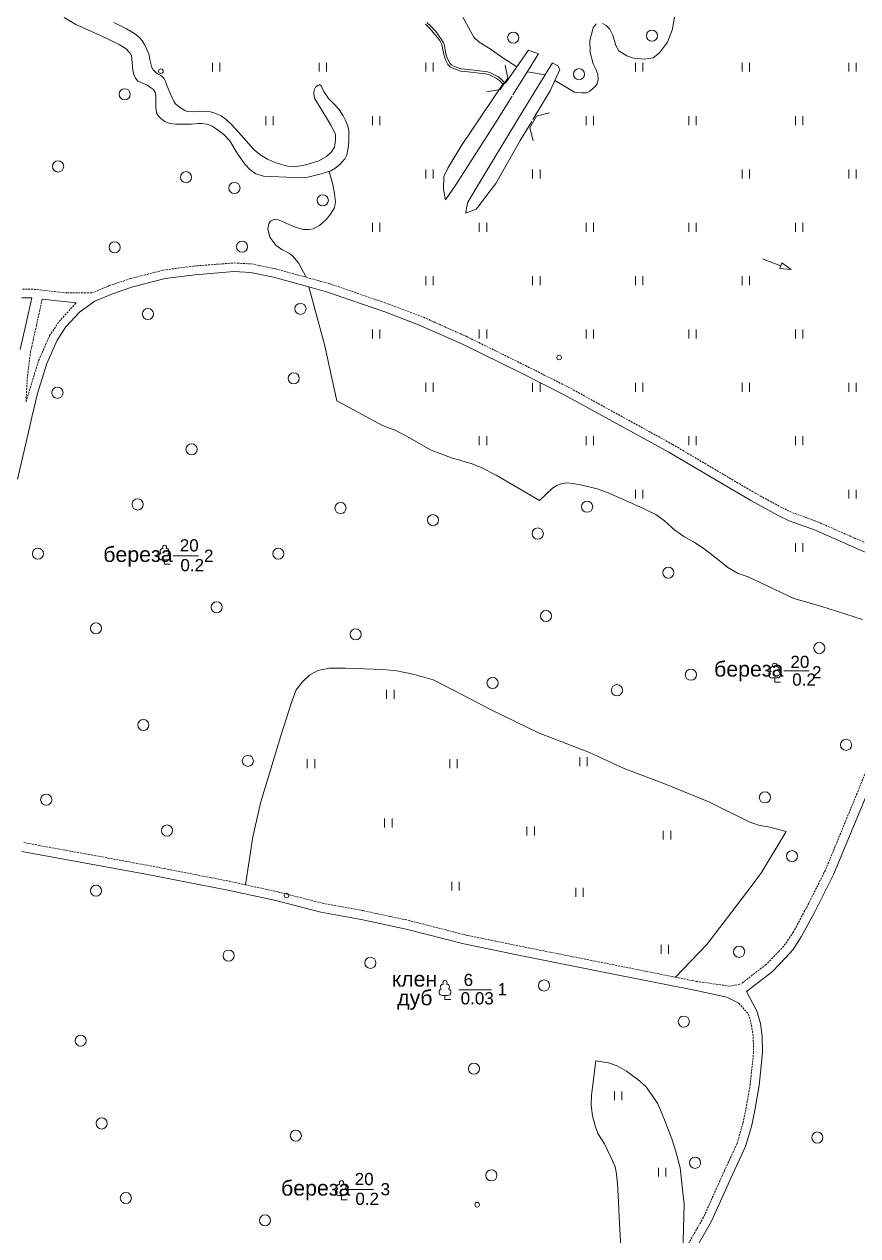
# Model space of a CAD drawing. Extents: x 1000 to 4000, y -5000 to -1000.
# Drawn here: x 3272.1 to 3490.7, y -3829.1 to -3511.3 of the extents above; entities that cross this region are included whole.
import ezdxf
from ezdxf.enums import TextEntityAlignment as Align

# ---------------------------------------------------------------- set-up
doc = ezdxf.new("R2010")
doc.units = 0
doc.header["$MEASUREMENT"] = 0
doc.linetypes.add('HIDDENX2', pattern=[0.75, 0.5, -0.25])
doc.layers.get('0').update_dxf_attribs({"linetype": 'CONTINUOUS'})
for name, color, linetype in [('24', 7, 'CONTINUOUS'), ('30', 7, 'CONTINUOUS'), ('36', 7, 'CONTINUOUS'), ('37', 7, 'CONTINUOUS'), ('40', 7, 'CONTINUOUS'), ('42', 7, 'CONTINUOUS')]:
    doc.layers.add(name, color=color, linetype=linetype)
doc.styles.add('ARIAL', font='')
doc.styles.get('ARIAL').set_extended_font_data('Arial Cyr')

msp = doc.modelspace()

# ---------------------------------------------------------------- linework, layer by layer
at = {"color": 253, "linetype": 'Continuous', "lineweight": 0}
for p, q in [((3398.93, -3525.52), (3398.3, -3522.05)), ((3396.93, -3528.43), (3398.93, -3525.52)), ((3393.46, -3529.06), (3396.93, -3528.43)), ((3406.48, -3535.46), (3404.71, -3538.51)), ((3409.88, -3534.55), (3406.48, -3535.46)), ((3404.71, -3538.51), (3405.62, -3541.92)), ((3465.75, -3572.92), (3470.57, -3574.7)), ((3470.84, -3573.97), (3470.3, -3575.44)), ((3473.25, -3575.7), (3470.84, -3573.97)), ((3470.3, -3575.44), (3473.25, -3575.7)), ((3308.93, -3652.96), (3308.93, -3651.87)), ((3308.93, -3652.96), (3310.43, -3652.96)), ((3468.95, -3683.9), (3468.95, -3682.82)), ((3468.95, -3683.9), (3470.45, -3683.9)), ((3382.47, -3767.21), (3382.47, -3766.12)), ((3382.47, -3767.21), (3383.97, -3767.21)), ((3355.32, -3819.68), (3355.32, -3818.59)), ((3355.32, -3819.68), (3356.82, -3819.68))]:
    msp.add_line(p, q, dxfattribs=at)
for points in [[(3321.46, -3523.78), (3321.46, -3521.44)], [(3323.41, -3521.44), (3323.41, -3523.78)], [(3349.46, -3523.78), (3349.46, -3521.44)], [(3351.41, -3521.44), (3351.41, -3523.78)], [(3377.46, -3523.78), (3377.46, -3521.44)], [(3379.41, -3521.44), (3379.41, -3523.78)], [(3432.4, -3523.78), (3432.4, -3521.44)], [(3434.35, -3521.44), (3434.35, -3523.78)], [(3460.4, -3523.78), (3460.4, -3521.44)], [(3462.35, -3521.44), (3462.35, -3523.78)], [(3488.4, -3523.78), (3488.4, -3521.44)], [(3490.35, -3521.44), (3490.35, -3523.78)], [(3335.46, -3537.78), (3335.46, -3535.44)], [(3337.41, -3535.44), (3337.41, -3537.78)], [(3363.46, -3537.78), (3363.46, -3535.44)], [(3365.41, -3535.44), (3365.41, -3537.78)], [(3419.46, -3537.78), (3419.46, -3535.44)], [(3421.41, -3535.44), (3421.41, -3537.78)], [(3446.4, -3537.78), (3446.4, -3535.44)], [(3448.35, -3535.44), (3448.35, -3537.78)], [(3474.4, -3537.78), (3474.4, -3535.44)], [(3476.35, -3535.44), (3476.35, -3537.78)], [(3377.46, -3551.78), (3377.46, -3549.44)], [(3379.41, -3549.44), (3379.41, -3551.78)], [(3405.46, -3551.78), (3405.46, -3549.44)], [(3407.41, -3549.44), (3407.41, -3551.78)], [(3460.4, -3551.78), (3460.4, -3549.44)], [(3462.35, -3549.44), (3462.35, -3551.78)], [(3488.4, -3551.78), (3488.4, -3549.44)], [(3490.35, -3549.44), (3490.35, -3551.78)], [(3363.46, -3565.78), (3363.46, -3563.44)], [(3365.41, -3563.44), (3365.41, -3565.78)], [(3391.46, -3565.78), (3391.46, -3563.44)], [(3393.41, -3563.44), (3393.41, -3565.78)], [(3419.46, -3565.78), (3419.46, -3563.44)], [(3421.41, -3563.44), (3421.41, -3565.78)], [(3446.4, -3565.78), (3446.4, -3563.44)], [(3448.35, -3563.44), (3448.35, -3565.78)], [(3474.4, -3565.78), (3474.4, -3563.44)], [(3476.35, -3563.44), (3476.35, -3565.78)], [(3377.46, -3579.78), (3377.46, -3577.44)], [(3379.41, -3577.44), (3379.41, -3579.78)], [(3405.46, -3579.78), (3405.46, -3577.44)], [(3407.41, -3577.44), (3407.41, -3579.78)], [(3432.4, -3579.78), (3432.4, -3577.44)], [(3434.35, -3577.44), (3434.35, -3579.78)], [(3460.4, -3579.78), (3460.4, -3577.44)], [(3462.35, -3577.44), (3462.35, -3579.78)], [(3363.46, -3593.78), (3363.46, -3591.44)], [(3365.41, -3591.44), (3365.41, -3593.78)], [(3391.46, -3593.78), (3391.46, -3591.44)], [(3393.41, -3591.44), (3393.41, -3593.78)], [(3419.46, -3593.78), (3419.46, -3591.44)], [(3421.41, -3591.44), (3421.41, -3593.78)], [(3446.4, -3593.78), (3446.4, -3591.44)], [(3448.35, -3591.44), (3448.35, -3593.78)], [(3474.4, -3593.78), (3474.4, -3591.44)], [(3476.35, -3591.44), (3476.35, -3593.78)], [(3377.46, -3607.78), (3377.46, -3605.44)], [(3379.41, -3605.44), (3379.41, -3607.78)], [(3405.46, -3607.78), (3405.46, -3605.44)], [(3407.41, -3605.44), (3407.41, -3607.78)], [(3432.4, -3607.78), (3432.4, -3605.44)], [(3434.35, -3605.44), (3434.35, -3607.78)], [(3460.4, -3607.78), (3460.4, -3605.44)], [(3462.35, -3605.44), (3462.35, -3607.78)], [(3488.4, -3607.78), (3488.4, -3605.44)], [(3490.35, -3605.44), (3490.35, -3607.78)], [(3391.46, -3621.78), (3391.46, -3619.44)], [(3393.41, -3619.44), (3393.41, -3621.78)], [(3419.46, -3621.78), (3419.46, -3619.44)], [(3421.41, -3619.44), (3421.41, -3621.78)], [(3446.4, -3621.78), (3446.4, -3619.44)], [(3448.35, -3619.44), (3448.35, -3621.78)], [(3474.4, -3621.78), (3474.4, -3619.44)], [(3476.35, -3619.44), (3476.35, -3621.78)], [(3432.4, -3635.78), (3432.4, -3633.44)], [(3434.35, -3633.44), (3434.35, -3635.78)], [(3488.4, -3635.78), (3488.4, -3633.44)], [(3490.35, -3633.44), (3490.35, -3635.78)], [(3474.4, -3649.78), (3474.4, -3647.44)], [(3476.35, -3647.44), (3476.35, -3649.78)], [(3308.24, -3651.87), (3309.61, -3651.87)], [(3468.26, -3682.82), (3469.62, -3682.82)], [(3367.17, -3688.31), (3367.17, -3685.97)], [(3369.12, -3685.97), (3369.12, -3688.31)], [(3346.36, -3706.5), (3346.36, -3704.16)], [(3348.31, -3704.16), (3348.31, -3706.5)], [(3383.71, -3706.5), (3383.71, -3704.16)], [(3385.66, -3704.16), (3385.66, -3706.5)], [(3417.85, -3705.97), (3417.85, -3703.63)], [(3419.8, -3703.63), (3419.8, -3705.97)], [(3366.63, -3722.02), (3366.63, -3719.68)], [(3368.58, -3719.68), (3368.58, -3722.02)], [(3403.98, -3724.16), (3403.98, -3721.82)], [(3405.93, -3721.82), (3405.93, -3724.16)], [(3439.72, -3725.23), (3439.72, -3722.89)], [(3441.67, -3722.89), (3441.67, -3725.23)], [(3384.24, -3738.61), (3384.24, -3736.27)], [(3386.19, -3736.27), (3386.19, -3738.61)], [(3416.78, -3740.22), (3416.78, -3737.88)], [(3418.73, -3737.88), (3418.73, -3740.22)], [(3439.19, -3755.2), (3439.19, -3752.86)], [(3441.14, -3752.86), (3441.14, -3755.2)], [(3381.78, -3766.12), (3383.15, -3766.12)], [(3426.92, -3793.61), (3426.92, -3791.28)], [(3428.87, -3791.28), (3428.87, -3793.61)], [(3438.48, -3813.63), (3438.48, -3811.29)], [(3440.43, -3811.29), (3440.43, -3813.63)], [(3354.63, -3818.59), (3355.99, -3818.59)]]:
    msp.add_lwpolyline(points, dxfattribs=at)
for centre, radius in [((3400.37, -3514.86), 1.46), ((3436.75, -3514.35), 1.46), ((3307.97, -3523.64), 0.6), ((3417.62, -3524.45), 1.46), ((3298.48, -3529.71), 1.46), ((3281, -3548.65), 1.46), ((3314.56, -3551.46), 1.46), ((3327.25, -3554.28), 1.46), ((3350.42, -3557.52), 1.46), ((3295.81, -3569.87), 1.46), ((3329.25, -3569.7), 1.46), ((3344.56, -3585.99), 1.46), ((3304.55, -3587.34), 1.46), ((3412.43, -3598.77), 0.6), ((3342.81, -3604.23), 1.46), ((3280.83, -3608.02), 1.46), ((3316, -3622.85), 1.46), ((3301.85, -3637.31), 1.46), ((3355.07, -3638.26), 1.46), ((3419.75, -3637.91), 1.46), ((3379.32, -3641.43), 1.46), ((3406.81, -3644.94), 1.46), ((3275.71, -3650.22), 1.46), ((3338.76, -3650.22), 1.46), ((3441.04, -3655.21), 1.46), ((3322.59, -3664.28), 1.46), ((3408.97, -3666.57), 1.46), ((3290.93, -3669.82), 1.46), ((3359.05, -3671.39), 1.46), ((3480.66, -3674.95), 1.46), ((3394.95, -3684.14), 1.46), ((3446.97, -3681.98), 1.46), ((3427.57, -3686.04), 1.46), ((3303.34, -3695.16), 1.46), ((3487.67, -3700.37), 1.46), ((3330.77, -3704.57), 1.46), ((3277.88, -3714.76), 1.46), ((3466.38, -3714.16), 1.46), ((3309.57, -3722.85), 1.46), ((3473.49, -3729.56), 1.46), ((3290.94, -3738.62), 1.46), ((3340.91, -3739.9), 0.6), ((3459.62, -3754.65), 1.46), ((3325.71, -3755.65), 1.46), ((3362.91, -3757.55), 1.46), ((3408.46, -3763.49), 1.46), ((3445.11, -3772.96), 1.46), ((3286.92, -3777.97), 1.46), ((3390.06, -3785.32), 1.46), ((3292.43, -3799.68), 1.46), ((3343.35, -3802.9), 1.46), ((3480.13, -3803.38), 1.46), ((3448.07, -3810), 1.46), ((3394.65, -3813.31), 1.46), ((3298.77, -3819.24), 1.46), ((3390.92, -3821.01), 0.6), ((3335.28, -3825.1), 1.46)]:
    msp.add_circle(centre, radius, dxfattribs=at)
for centre, radius, start, end in [((3308.93, -3648.51), 0.545, 90, 220.5003), ((3308.93, -3648.51), 0.545, 319.4997, 90), ((3308.25, -3651), 0.879, 108.3532, 269.3875), ((3308.49, -3649.61), 0.754, 88.1329, 226.6634), ((3309.37, -3649.61), 0.754, 313.3366, 91.8671), ((3309.61, -3651), 0.879, 269.6098, 71.6468), ((3468.51, -3680.56), 0.754, 88.1329, 226.6634), ((3468.95, -3679.45), 0.545, 90, 220.5003), ((3468.95, -3679.45), 0.545, 319.4997, 90), ((3469.39, -3680.56), 0.754, 313.3366, 91.8671), ((3468.27, -3681.94), 0.879, 108.3532, 269.3875), ((3469.63, -3681.94), 0.879, 269.6098, 71.6468), ((3382.47, -3762.75), 0.545, 90, 220.5003), ((3382.47, -3762.75), 0.545, 319.4997, 90), ((3381.79, -3765.24), 0.879, 108.3532, 269.3875), ((3382.03, -3763.86), 0.754, 88.1329, 226.6634), ((3382.91, -3763.86), 0.754, 313.3366, 91.8671), ((3383.15, -3765.24), 0.879, 269.6098, 71.6468), ((3354.88, -3816.33), 0.754, 88.1329, 226.6634), ((3355.32, -3815.22), 0.545, 90, 220.5003), ((3355.32, -3815.22), 0.545, 319.4997, 90), ((3355.76, -3816.33), 0.754, 313.3366, 91.8671), ((3354.64, -3817.71), 0.879, 108.3532, 269.3875), ((3356, -3817.71), 0.879, 269.6098, 71.6468)]:
    msp.add_arc(centre, radius, start, end, dxfattribs=at)
at = {"layer": '24', "color": 253, "linetype": 'HIDDENX2', "lineweight": 0}
for p, q in [((3308.62, -3575.84), (3316.59, -3574.78)), ((3316.59, -3574.78), (3327.2, -3573.96)), ((3327.2, -3573.96), (3331.75, -3574.21)), ((3331.75, -3574.21), (3338.04, -3575.52)), ((3294.48, -3579.9), (3299.96, -3578.07)), ((3299.96, -3578.07), (3308.62, -3575.84)), ((3338.04, -3575.52), (3346.06, -3577.72)), ((3346.06, -3577.72), (3352.3, -3579.44)), ((3271.69, -3580.8), (3273.98, -3580.8)), ((3273.98, -3580.8), (3283.31, -3581.84)), ((3289.82, -3581.84), (3294.48, -3579.9)), ((3352.3, -3579.44), (3367.71, -3584.75)), ((3276.84, -3583.46), (3275.33, -3590.32)), ((3281.25, -3589.34), (3285.7, -3584.44)), ((3283.31, -3581.84), (3289.82, -3581.84)), ((3367.71, -3584.75), (3376.83, -3588.22)), ((3275.33, -3590.32), (3273.8, -3597.17)), ((3278.76, -3593.08), (3281.25, -3589.34)), ((3376.83, -3588.22), (3388.01, -3593.2)), ((3275.89, -3599.57), (3278.76, -3593.08)), ((3388.01, -3593.2), (3403.55, -3600.87)), ((3273.8, -3597.17), (3272.93, -3603.78)), ((3272.6, -3610.36), (3275.89, -3599.57)), ((3272.93, -3603.78), (3272.6, -3610.36)), ((3403.55, -3600.87), (3414.79, -3606.51)), ((3414.79, -3606.51), (3442.16, -3621.56)), ((3442.16, -3621.56), (3463.79, -3634.32)), ((3463.79, -3634.32), (3470.9, -3638.17)), ((3470.9, -3638.17), (3473.61, -3639.47)), ((3473.61, -3639.47), (3480.2, -3641.86)), ((3480.2, -3641.86), (3495.94, -3648.78)), ((3493.44, -3705.96), (3490.55, -3713.11)), ((3490.55, -3713.11), (3482.26, -3733.21)), ((3272, -3726.01), (3288.18, -3728.97)), ((3288.18, -3728.97), (3304.43, -3731.96)), ((3304.43, -3731.96), (3326, -3736.17)), ((3482.26, -3733.21), (3477.23, -3743.19)), ((3326, -3736.17), (3330.19, -3737.09)), ((3330.19, -3737.09), (3338.64, -3738.94)), ((3338.64, -3738.94), (3350.38, -3741.91)), ((3350.38, -3741.91), (3360.97, -3743.86)), ((3477.23, -3743.19), (3473.82, -3749.5)), ((3360.97, -3743.86), (3372.82, -3746.39)), ((3372.82, -3746.39), (3387.94, -3750.26)), ((3473.82, -3749.5), (3471.81, -3752.58)), ((3387.94, -3750.26), (3403.54, -3753.46)), ((3471.81, -3752.58), (3470.03, -3754.58)), ((3403.54, -3753.46), (3427.09, -3758.16)), ((3470.03, -3754.58), (3466.7, -3757.97)), ((3427.09, -3758.16), (3442.93, -3761.32)), ((3466.7, -3757.97), (3460.09, -3763.09)), ((3442.93, -3761.32), (3448.38, -3762.41)), ((3448.38, -3762.41), (3457.14, -3763.67)), ((3457.14, -3763.67), (3460.09, -3763.09)), ((3459.56, -3768.16), (3462.09, -3771.04)), ((3462.09, -3771.04), (3462.89, -3773.95)), ((3462.89, -3773.95), (3463.31, -3776.99)), ((3463.31, -3776.99), (3463.42, -3780.95)), ((3463.42, -3780.95), (3462.53, -3789.43)), ((3462.53, -3789.43), (3461.52, -3795.32)), ((3461.52, -3795.32), (3460.63, -3799.56)), ((3460.63, -3799.56), (3459.1, -3804.92)), ((3459.1, -3804.92), (3455.86, -3811.88)), ((3455.86, -3811.88), (3450.3, -3824.28)), ((3450.3, -3824.28), (3444.88, -3833.76))]:
    msp.add_line(p, q, dxfattribs=at)
at = {"layer": '24', "color": 253, "linetype": 'Continuous', "lineweight": 0}
for p, q in [((3300.6, -3580.25), (3309.06, -3578.08)), ((3309.06, -3578.08), (3316.83, -3577.05)), ((3316.83, -3577.05), (3327.22, -3576.24)), ((3327.22, -3576.24), (3331.45, -3576.47)), ((3331.45, -3576.47), (3337.51, -3577.73)), ((3337.51, -3577.73), (3346.73, -3580.27)), ((3295.28, -3582.03), (3300.6, -3580.25)), ((3346.73, -3580.27), (3351.62, -3581.62)), ((3271.53, -3583.13), (3274.08, -3583.13)), ((3274.08, -3583.13), (3272.62, -3589.72)), ((3276.84, -3583.46), (3285.7, -3584.44)), ((3286.59, -3586.84), (3290.59, -3583.98)), ((3290.59, -3583.98), (3295.28, -3582.03)), ((3351.62, -3581.62), (3366.93, -3586.89)), ((3283.05, -3590.74), (3286.59, -3586.84)), ((3366.93, -3586.89), (3375.96, -3590.33)), ((3272.62, -3589.72), (3271.08, -3596.69)), ((3280.77, -3594.18), (3283.05, -3590.74)), ((3375.96, -3590.33), (3387.04, -3595.26)), ((3278.03, -3600.37), (3280.77, -3594.18)), ((3387.04, -3595.26), (3402.53, -3602.91)), ((3275.63, -3608.23), (3278.03, -3600.37)), ((3402.53, -3602.91), (3413.73, -3608.53)), ((3274.15, -3614.42), (3275.63, -3608.23)), ((3413.73, -3608.53), (3441.04, -3623.54)), ((3272.66, -3620.95), (3274.15, -3614.42)), ((3270.38, -3630.69), (3272.66, -3620.95)), ((3441.04, -3623.54), (3462.67, -3636.3)), ((3462.67, -3636.3), (3469.87, -3640.2)), ((3469.87, -3640.2), (3472.72, -3641.57)), ((3472.72, -3641.57), (3479.35, -3643.98)), ((3479.35, -3643.98), (3495, -3650.86)), ((3492.82, -3714.04), (3484.49, -3734.24)), ((3271.51, -3728.32), (3287.75, -3731.3)), ((3287.75, -3731.3), (3303.99, -3734.28)), ((3303.99, -3734.28), (3325.52, -3738.49)), ((3484.49, -3734.24), (3479.41, -3744.32)), ((3325.52, -3738.49), (3338.1, -3741.24)), ((3338.1, -3741.24), (3349.87, -3744.22)), ((3349.87, -3744.22), (3360.51, -3746.17)), ((3360.51, -3746.17), (3372.28, -3748.7)), ((3479.41, -3744.32), (3475.93, -3750.76)), ((3372.28, -3748.7), (3387.41, -3752.57)), ((3387.41, -3752.57), (3403.07, -3755.78)), ((3475.93, -3750.76), (3473.76, -3754.08)), ((3403.07, -3755.78), (3426.63, -3760.48)), ((3471.82, -3756.26), (3468.34, -3759.81)), ((3473.76, -3754.08), (3471.82, -3756.26)), ((3426.63, -3760.48), (3447.89, -3764.72)), ((3468.34, -3759.81), (3461.59, -3765.03)), ((3447.89, -3764.72), (3456.36, -3766.56)), ((3461.59, -3765.03), (3462.57, -3767.05)), ((3456.36, -3766.56), (3459.56, -3768.16)), ((3462.57, -3767.05), (3464.29, -3770.15)), ((3464.29, -3770.15), (3465.2, -3773.47)), ((3465.2, -3773.47), (3465.66, -3776.8)), ((3465.66, -3776.8), (3465.77, -3781.04)), ((3465.77, -3781.04), (3464.86, -3789.75)), ((3464.86, -3789.75), (3463.83, -3795.76)), ((3463.83, -3795.76), (3462.92, -3800.12)), ((3462.92, -3800.12), (3461.32, -3805.75)), ((3461.32, -3805.75), (3458, -3812.86)), ((3458, -3812.86), (3452.4, -3825.34)), ((3452.4, -3825.34), (3445.31, -3837.74))]:
    msp.add_line(p, q, dxfattribs=at)
at = {"layer": '30', "color": 253, "linetype": 'Continuous', "lineweight": 0}
for p, q in [((3378.51, -3512.42), (3377.32, -3511.29)), ((3377.72, -3510.85), (3378.95, -3512.01)), ((3379.93, -3514.09), (3378.51, -3512.42)), ((3378.95, -3512.01), (3380.4, -3513.72)), ((3380.5, -3514.85), (3379.93, -3514.09)), ((3380.4, -3513.72), (3380.98, -3514.49)), ((3381.08, -3515.65), (3380.5, -3514.85)), ((3380.98, -3514.49), (3381.59, -3515.33)), ((3381.53, -3516.48), (3381.08, -3515.65)), ((3381.74, -3517.05), (3381.53, -3516.48)), ((3381.59, -3515.33), (3382.07, -3516.23)), ((3381.8, -3517.65), (3381.74, -3517.05)), ((3382.04, -3518.72), (3381.8, -3517.65)), ((3382.07, -3516.23), (3382.33, -3516.91)), ((3382.33, -3516.91), (3382.4, -3517.55)), ((3382.4, -3517.55), (3382.62, -3518.59)), ((3382.34, -3519.92), (3382.04, -3518.72)), ((3382.69, -3520.86), (3382.34, -3519.92)), ((3382.62, -3518.59), (3382.91, -3519.75)), ((3383.23, -3521.87), (3382.69, -3520.86)), ((3382.91, -3519.75), (3383.23, -3520.62)), ((3383.23, -3520.62), (3383.72, -3521.52)), ((3383.81, -3522.5), (3383.23, -3521.87)), ((3383.72, -3521.52), (3384.17, -3522.01)), ((3384.54, -3522.84), (3383.81, -3522.5)), ((3384.17, -3522.01), (3384.78, -3522.3)), ((3385.71, -3523.33), (3384.54, -3522.84)), ((3384.78, -3522.3), (3385.93, -3522.77)), ((3386.57, -3523.65), (3385.71, -3523.33)), ((3385.93, -3522.77), (3386.71, -3523.06)), ((3387.58, -3523.76), (3386.57, -3523.65)), ((3386.71, -3523.06), (3387.64, -3523.16)), ((3388.58, -3523.85), (3387.58, -3523.76)), ((3387.64, -3523.16), (3388.64, -3523.26)), ((3391.41, -3524.18), (3388.58, -3523.85)), ((3388.64, -3523.26), (3391.48, -3523.58)), ((3392.72, -3524.3), (3391.41, -3524.18)), ((3391.48, -3523.58), (3392.8, -3523.71)), ((3393.49, -3524.42), (3392.72, -3524.3)), ((3392.8, -3523.71), (3393.64, -3523.84)), ((3393.64, -3523.84), (3394.41, -3524.09)), ((3394.41, -3524.09), (3395.5, -3524.61)), ((3394.18, -3524.65), (3393.49, -3524.42)), ((3395.24, -3525.15), (3394.18, -3524.65)), ((3396.02, -3525.54), (3395.24, -3525.15)), ((3395.5, -3524.61), (3396.34, -3525.03)), ((3396.76, -3526.1), (3396.02, -3525.54)), ((3396.34, -3525.03), (3397.15, -3525.64)), ((3397.22, -3526.55), (3396.76, -3526.1)), ((3397.15, -3525.64), (3398.11, -3526.59)), ((3397.68, -3527.07), (3397.22, -3526.55)), ((3398.11, -3526.59), (3397.68, -3527.07))]:
    msp.add_line(p, q, dxfattribs=at)
at = {"layer": '36', "color": 253, "linetype": 'Continuous', "lineweight": 0}
for p, q in [((3285.63, -3511.44), (3282.62, -3509.62)), ((3292.14, -3514.33), (3285.63, -3511.44)), ((3295.62, -3510.89), (3298.96, -3512.51)), ((3296.98, -3516.64), (3292.14, -3514.33)), ((3298.96, -3512.51), (3301.01, -3513.75)), ((3301.01, -3513.75), (3302.5, -3514.96)), ((3298.19, -3517.33), (3296.98, -3516.64)), ((3298.82, -3517.79), (3298.19, -3517.33)), ((3299.57, -3518.54), (3298.82, -3517.79)), ((3302.5, -3514.96), (3303.08, -3515.66)), ((3303.08, -3515.66), (3303.66, -3516.7)), ((3303.66, -3516.7), (3304.23, -3517.97)), ((3304.23, -3517.97), (3304.86, -3519.35)), ((3299.92, -3518.95), (3299.57, -3518.54)), ((3300.26, -3519.58), (3299.92, -3518.95)), ((3300.38, -3520.51), (3300.26, -3519.58)), ((3300.6, -3523.38), (3300.38, -3520.51)), ((3304.86, -3519.35), (3305.04, -3520.62)), ((3305.04, -3520.62), (3305.38, -3521.95)), ((3300.89, -3524.53), (3300.6, -3523.38)), ((3305.38, -3521.95), (3305.61, -3522.65)), ((3305.61, -3522.65), (3305.9, -3523.28)), ((3305.9, -3523.28), (3306.59, -3523.97)), ((3306.59, -3523.97), (3307.4, -3524.55)), ((3301.3, -3525.51), (3300.89, -3524.53)), ((3301.93, -3526.32), (3301.3, -3525.51)), ((3303.14, -3526.84), (3301.93, -3526.32)), ((3304.23, -3527.25), (3303.14, -3526.84)), ((3305.27, -3527.94), (3304.23, -3527.25)), ((3307.4, -3524.55), (3308.09, -3524.84)), ((3308.09, -3524.84), (3308.72, -3525.48)), ((3308.72, -3525.48), (3309.13, -3526.34)), ((3309.13, -3526.34), (3309.64, -3527.56)), ((3309.64, -3527.56), (3310.57, -3529.87)), ((3348.53, -3527.86), (3348.82, -3527.57)), ((3348.82, -3527.57), (3349.11, -3527.4)), ((3349.11, -3527.4), (3349.46, -3527.28)), ((3349.46, -3527.28), (3349.69, -3527.22)), ((3349.69, -3527.22), (3349.97, -3527.51)), ((3349.97, -3527.51), (3350.72, -3529.02)), ((3306.02, -3528.46), (3305.27, -3527.94)), ((3306.48, -3529.15), (3306.02, -3528.46)), ((3306.59, -3530.02), (3306.48, -3529.15)), ((3306.59, -3531), (3306.59, -3530.02)), ((3310.57, -3529.87), (3311.32, -3531.49)), ((3348.07, -3529.59), (3348.13, -3528.55)), ((3348.25, -3530.75), (3348.07, -3529.59)), ((3348.13, -3528.55), (3348.53, -3527.86)), ((3351.7, -3536.35), (3348.25, -3530.75)), ((3350.72, -3529.02), (3351.93, -3530.86)), ((3306.65, -3533.14), (3306.59, -3531)), ((3306.77, -3534.58), (3306.65, -3533.14)), ((3311.32, -3531.49), (3311.78, -3532.18)), ((3311.78, -3532.18), (3312.8, -3533.12)), ((3312.8, -3533.12), (3314.24, -3533.99)), ((3351.93, -3530.86), (3353.37, -3532.31)), ((3353.37, -3532.31), (3354.7, -3533.7)), ((3354.7, -3533.7), (3355.73, -3535.37)), ((3307.34, -3535.45), (3306.77, -3534.58)), ((3307.92, -3536.09), (3307.34, -3535.45)), ((3309.01, -3536.89), (3307.92, -3536.09)), ((3307.92, -3536.09), (3307.92, -3536.09)), ((3310.28, -3537.41), (3309.01, -3536.89)), ((3314.24, -3533.99), (3314.93, -3534.22)), ((3314.93, -3534.22), (3316.6, -3534.28)), ((3316.6, -3534.28), (3317.98, -3534.22)), ((3317.98, -3534.22), (3319.65, -3534.16)), ((3319.65, -3534.16), (3320.97, -3534.28)), ((3320.97, -3534.28), (3322.36, -3534.74)), ((3322.36, -3534.74), (3323.8, -3535.38)), ((3323.8, -3535.38), (3325.06, -3536.36)), ((3325.06, -3536.36), (3326.45, -3537.63)), ((3352.51, -3537.86), (3351.7, -3536.35)), ((3355.73, -3535.37), (3356.25, -3536.41)), ((3356.25, -3536.41), (3356.71, -3537.34)), ((3311.87, -3537.58), (3310.28, -3537.41)), ((3313.37, -3537.58), (3311.87, -3537.58)), ((3316.02, -3537.52), (3313.37, -3537.58)), ((3317.74, -3537.41), (3316.02, -3537.52)), ((3318.72, -3537.35), (3317.74, -3537.41)), ((3319.99, -3537.58), (3318.72, -3537.35)), ((3320.8, -3537.81), (3319.99, -3537.58)), ((3321.37, -3538.1), (3320.8, -3537.81)), ((3322.18, -3538.62), (3321.37, -3538.1)), ((3323.1, -3539.2), (3322.18, -3538.62)), ((3324.43, -3540.24), (3323.1, -3539.2)), ((3326.04, -3541.91), (3324.43, -3540.24)), ((3326.45, -3537.63), (3329.04, -3540.4)), ((3353.26, -3539.13), (3352.51, -3537.86)), ((3353.78, -3540.28), (3353.26, -3539.13)), ((3353.78, -3541.49), (3353.78, -3540.28)), ((3356.71, -3537.34), (3357, -3538.2)), ((3357, -3538.2), (3357.23, -3539.13)), ((3357.23, -3539.13), (3357.23, -3540.17)), ((3357.23, -3540.17), (3357.23, -3540.97)), ((3327.94, -3545.15), (3326.04, -3541.91)), ((3329.04, -3540.4), (3332.38, -3544.16)), ((3353.49, -3543.57), (3353.66, -3542.53)), ((3353.66, -3542.53), (3353.78, -3541.49)), ((3357.23, -3542.19), (3357.06, -3543.75)), ((3357.23, -3540.97), (3357.23, -3542.19)), ((3329.95, -3548.03), (3327.94, -3545.15)), ((3332.38, -3544.16), (3333.93, -3545.49)), ((3333.93, -3545.49), (3335.89, -3546.76)), ((3349.4, -3547.16), (3351.41, -3546.06)), ((3351.41, -3546.06), (3352.68, -3544.85)), ((3352.68, -3544.85), (3353.49, -3543.57)), ((3356.71, -3545.6), (3356.2, -3546.69)), ((3356.94, -3544.73), (3356.71, -3545.6)), ((3357.06, -3543.75), (3356.94, -3544.73)), ((3331.34, -3549.54), (3329.95, -3548.03)), ((3332.83, -3550.58), (3331.34, -3549.54)), ((3335.89, -3546.76), (3337.85, -3547.57)), ((3337.85, -3547.57), (3339.35, -3548.03)), ((3339.35, -3548.03), (3341.13, -3548.55)), ((3341.13, -3548.55), (3343.09, -3548.72)), ((3343.09, -3548.72), (3345.94, -3548.25)), ((3345.94, -3548.25), (3349.4, -3547.16)), ((3352.51, -3549.81), (3350.03, -3550.62)), ((3353.6, -3549.18), (3352.51, -3549.81)), ((3354.99, -3548.08), (3353.6, -3549.18)), ((3356.2, -3546.69), (3354.99, -3548.08)), ((3334.83, -3551.2), (3332.83, -3550.58)), ((3343.01, -3551.55), (3334.83, -3551.2)), ((3346.46, -3551.43), (3343.01, -3551.55)), ((3350.03, -3550.62), (3346.46, -3551.43))]:
    msp.add_line(p, q, dxfattribs=at)
at = {"layer": '37', "color": 253, "linetype": 'Continuous', "lineweight": 0}
for p, q in [((3407.02, -3519.14), (3400.28, -3529.9)), ((3401.29, -3522.55), (3403.51, -3519.36)), ((3403.51, -3519.36), (3404.37, -3518.16)), ((3404.37, -3518.16), (3407.02, -3519.14)), ((3398.32, -3526.79), (3401.29, -3522.55)), ((3403.01, -3533.95), (3410.71, -3521.51)), ((3412.1, -3522.22), (3410.71, -3521.51)), ((3411.28, -3526.1), (3412.62, -3523.2)), ((3412.62, -3523.2), (3412.1, -3522.22)), ((3386.64, -3543.39), (3397.68, -3527.07)), ((3410.03, -3528.85), (3411.28, -3526.1)), ((3400.1, -3530.2), (3395.55, -3537.46)), ((3405.55, -3536.31), (3410.03, -3528.85)), ((3393.49, -3549.71), (3403.01, -3533.95)), ((3402.2, -3541.88), (3405.24, -3536.82)), ((3395.55, -3537.46), (3385.31, -3553.45)), ((3383.24, -3549.11), (3386.64, -3543.39)), ((3395.8, -3553.09), (3402.2, -3541.88)), ((3382.14, -3551.25), (3383.24, -3549.11)), ((3388.49, -3558.06), (3393.49, -3549.71)), ((3382.09, -3554.66), (3382.14, -3551.25)), ((3382.6, -3557.43), (3382.09, -3554.66)), ((3385.31, -3553.45), (3382.6, -3557.43)), ((3391.66, -3558.58), (3393.73, -3555.8)), ((3393.73, -3555.8), (3395.8, -3553.09)), ((3388.08, -3559.56), (3388.49, -3558.06)), ((3390.62, -3559.85), (3391.66, -3558.58)), ((3387.94, -3560.88), (3388.08, -3559.56)), ((3387.94, -3560.88), (3390.62, -3559.85))]:
    msp.add_line(p, q, dxfattribs=at)
at = {"layer": '40', "color": 253, "linetype": 'Continuous', "lineweight": 0}
for p, q in [((3388.73, -3512.41), (3385.76, -3506.86)), ((3422.13, -3511.25), (3421.36, -3512.28)), ((3424.71, -3511.64), (3423.81, -3511.12)), ((3425.74, -3512.67), (3424.71, -3511.64)), ((3442.64, -3509.44), (3442.12, -3512.67)), ((3390.02, -3514.73), (3388.73, -3512.41)), ((3391.44, -3516.02), (3390.02, -3514.73)), ((3421.36, -3512.28), (3420.45, -3515.64)), ((3426.52, -3514.22), (3425.74, -3512.67)), ((3427.29, -3516.93), (3426.52, -3514.22)), ((3442.12, -3512.67), (3440.83, -3516.02)), ((3394.28, -3517.83), (3391.44, -3516.02)), ((3397.63, -3520.15), (3394.28, -3517.83)), ((3420.45, -3515.64), (3420.58, -3518.73)), ((3428.06, -3518.35), (3427.29, -3516.93)), ((3440.83, -3516.02), (3438.77, -3518.86)), ((3401.29, -3522.55), (3397.63, -3520.15)), ((3420.58, -3518.73), (3421.36, -3521.7)), ((3430.13, -3519.64), (3428.06, -3518.35)), ((3431.93, -3520.28), (3430.13, -3519.64)), ((3434.77, -3520.54), (3431.93, -3520.28)), ((3437.09, -3520.15), (3434.77, -3520.54)), ((3438.77, -3518.86), (3437.09, -3520.15)), ((3408.79, -3524.62), (3404.11, -3523.79)), ((3421.36, -3521.7), (3422, -3523.12)), ((3422, -3523.12), (3422.52, -3524.54)), ((3414.65, -3528.15), (3411.28, -3526.1)), ((3422.39, -3526.99), (3421.74, -3527.77)), ((3422.65, -3525.83), (3422.39, -3526.99)), ((3422.52, -3524.54), (3422.65, -3525.83)), ((3416.46, -3529.19), (3414.65, -3528.15)), ((3418.26, -3529.32), (3416.46, -3529.19)), ((3419.55, -3529.32), (3418.26, -3529.32)), ((3420.45, -3528.93), (3419.55, -3529.32)), ((3421.74, -3527.77), (3420.45, -3528.93)), ((3352.09, -3549.95), (3353.07, -3553.41)), ((3353.07, -3553.41), (3353.46, -3555.86)), ((3353.46, -3555.86), (3353.72, -3557.93)), ((3353.72, -3557.93), (3353.46, -3559.47)), ((3338.12, -3562.44), (3337.21, -3562.7)), ((3339.02, -3562.7), (3338.12, -3562.44)), ((3352.43, -3561.15), (3351.27, -3562.57)), ((3353.46, -3559.47), (3352.43, -3561.15)), ((3336.31, -3563.73), (3336.05, -3565.02)), ((3336.05, -3565.02), (3336.57, -3567.22)), ((3336.7, -3562.96), (3336.31, -3563.73)), ((3337.21, -3562.7), (3336.7, -3562.96)), ((3340.95, -3563.6), (3339.02, -3562.7)), ((3343.02, -3564.51), (3340.95, -3563.6)), ((3345.34, -3565.15), (3343.02, -3564.51)), ((3346.76, -3565.15), (3345.34, -3565.15)), ((3347.92, -3565.02), (3346.76, -3565.15)), ((3349.59, -3564.12), (3347.92, -3565.02)), ((3351.27, -3562.57), (3349.59, -3564.12)), ((3336.57, -3567.22), (3338.12, -3569.28)), ((3338.12, -3569.28), (3339.66, -3570.44)), ((3339.66, -3570.44), (3341.73, -3571.47)), ((3341.73, -3571.47), (3342.5, -3572.12)), ((3342.5, -3572.12), (3344.05, -3573.93)), ((3344.05, -3573.93), (3346.06, -3577.72)), ((3346.73, -3580.27), (3350.83, -3595.31)), ((3350.83, -3595.31), (3354.14, -3610.15)), ((3354.14, -3610.15), (3366.1, -3616.6)), ((3366.1, -3616.6), (3369.59, -3617.89)), ((3369.59, -3617.89), (3373.2, -3619.83)), ((3373.2, -3619.83), (3378.87, -3623.06)), ((3378.87, -3623.06), (3384.16, -3625.12)), ((3384.16, -3625.12), (3389.57, -3626.67)), ((3389.57, -3626.67), (3392.15, -3627.7)), ((3392.15, -3627.7), (3395.89, -3629.64)), ((3395.89, -3629.64), (3407.25, -3636.23)), ((3410.66, -3633.07), (3411.82, -3632.3)), ((3411.82, -3632.3), (3412.98, -3631.91)), ((3412.98, -3631.91), (3414.4, -3631.65)), ((3414.4, -3631.65), (3416.08, -3631.78)), ((3416.08, -3631.78), (3418.78, -3632.3)), ((3418.78, -3632.3), (3422.4, -3633.2)), ((3407.25, -3636.23), (3410.66, -3633.07)), ((3422.4, -3633.2), (3425.23, -3634.23)), ((3425.23, -3634.23), (3433.74, -3637.98)), ((3433.74, -3637.98), (3437.74, -3639.91)), ((3437.74, -3639.91), (3440.06, -3641.59)), ((3440.06, -3641.59), (3442.77, -3644.04)), ((3442.77, -3644.04), (3445.09, -3645.72)), ((3445.09, -3645.72), (3447.67, -3647.14)), ((3447.67, -3647.14), (3450.49, -3648.93)), ((3450.49, -3648.93), (3453.07, -3651)), ((3453.07, -3651), (3456.68, -3653.84)), ((3456.68, -3653.84), (3459.39, -3655.38)), ((3459.39, -3655.38), (3461.97, -3656.29)), ((3461.97, -3656.29), (3473.96, -3661.97)), ((3473.96, -3661.97), (3481.03, -3664.03)), ((3481.03, -3664.03), (3491.99, -3667.51)), ((3345.12, -3683.83), (3347.05, -3682.03)), ((3347.05, -3682.03), (3349.12, -3680.86)), ((3349.12, -3680.86), (3352.21, -3680.22)), ((3352.21, -3680.22), (3356.34, -3680.22)), ((3356.34, -3680.22), (3366.14, -3680.61)), ((3366.14, -3680.61), (3369.84, -3680.99)), ((3369.84, -3680.99), (3374.48, -3681.89)), ((3374.48, -3681.89), (3379.38, -3683.31)), ((3379.38, -3683.31), (3384.67, -3686.02)), ((3342.16, -3689.51), (3343.45, -3685.9)), ((3343.45, -3685.9), (3345.12, -3683.83)), ((3384.67, -3686.02), (3394.6, -3691.18)), ((3339.45, -3698.03), (3342.16, -3689.51)), ((3394.6, -3691.18), (3406.98, -3697.25)), ((3334.16, -3715.32), (3339.45, -3698.03)), ((3406.98, -3697.25), (3420.35, -3702.4)), ((3420.35, -3702.4), (3429.51, -3706.53)), ((3429.51, -3706.53), (3440.34, -3710.66)), ((3440.34, -3710.66), (3451.69, -3715.3)), ((3332.1, -3724.48), (3334.16, -3715.32)), ((3451.69, -3715.3), (3462.22, -3720.57)), ((3462.22, -3720.57), (3464.67, -3721.47)), ((3330.19, -3737.09), (3332.1, -3724.48)), ((3464.67, -3721.47), (3467.64, -3721.99)), ((3471.92, -3723.08), (3465.45, -3733.87)), ((3467.64, -3721.99), (3471.92, -3723.08)), ((3465.45, -3733.87), (3463.26, -3736.84)), ((3463.26, -3736.84), (3457.71, -3744.2)), ((3457.71, -3744.2), (3451.14, -3752.71)), ((3451.14, -3752.71), (3442.93, -3761.32)), ((3420.91, -3792.28), (3422.04, -3783.29)), ((3425.32, -3783.77), (3422.04, -3783.29)), ((3427.64, -3784.54), (3425.32, -3783.77)), ((3430.09, -3785.96), (3427.64, -3784.54)), ((3433.06, -3788.16), (3430.09, -3785.96)), ((3435.12, -3789.96), (3433.06, -3788.16)), ((3437.06, -3792.67), (3435.12, -3789.96)), ((3420.78, -3794.86), (3420.91, -3792.28)), ((3438.34, -3794.56), (3437.06, -3792.67)), ((3421.17, -3797.7), (3420.78, -3794.86)), ((3421.82, -3800.28), (3421.17, -3797.7)), ((3440.02, -3798.69), (3438.34, -3794.56)), ((3422.59, -3802.34), (3421.82, -3800.28)), ((3441.95, -3803.72), (3440.02, -3798.69)), ((3424.27, -3805.05), (3422.59, -3802.34)), ((3442.98, -3807.08), (3441.95, -3803.72)), ((3426.46, -3809.63), (3424.27, -3805.05)), ((3444.14, -3811.34), (3442.98, -3807.08)), ((3427.11, -3811.05), (3426.46, -3809.63)), ((3427.49, -3812.86), (3427.11, -3811.05)), ((3427.75, -3815.57), (3427.49, -3812.86)), ((3444.79, -3817.02), (3444.14, -3811.34)), ((3428.01, -3820.21), (3427.75, -3815.57)), ((3445.18, -3820.89), (3444.79, -3817.02)), ((3428.27, -3826.02), (3428.01, -3820.21)), ((3444.88, -3833.76), (3445.18, -3820.89)), ((3428.65, -3833.37), (3428.27, -3826.02))]:
    msp.add_line(p, q, dxfattribs=at)
at = {"layer": '42', "color": 253, "linetype": 'Continuous', "lineweight": 0}
for p, q in [((3311.17, -3650.77), (3317.82, -3650.77)), ((3471.34, -3680.94), (3477.99, -3680.94)), ((3386.08, -3764.61), (3394.66, -3764.61)), ((3357.06, -3816.98), (3363.72, -3816.98)), ((3357.06, -3816.98), (3363.72, -3816.98))]:
    msp.add_line(p, q, dxfattribs=at)

# ---------------------------------------------------------------- texts
at = {"layer": '42', "color": 253, "lineweight": 0, "style": 'ARIAL'}
for s, height, p in [('береза', 4, (3301.94, -3650.39)), ('20', 3.2, (3315.39, -3648.04)), ('2', 3.2, (3320.51, -3650.77)), ('0.2', 3.2, (3316.18, -3653.22)), ('20', 3.2, (3475.56, -3678.6)), ('береза', 4, (3462.15, -3680.46)), ('2', 3.2, (3479.99, -3681.33)), ('0.2', 3.2, (3476.65, -3683.24)), ('клен', 4, (3374.48, -3761.78)), ('6', 3.2, (3388.6, -3762.02)), ('дуб', 4, (3374.56, -3766.68)), ('0.03', 3.2, (3390.93, -3766.85)), ('1', 3.2, (3397.5, -3764.48)), ('20', 3.2, (3361.28, -3814.26)), ('береза', 4, (3348.57, -3816.61)), ('3', 3.2, (3366.83, -3816.93)), ('0.2', 3.2, (3362.07, -3819.44))]:
    msp.add_text(s, height=height, dxfattribs=at).set_placement(p, align=Align.MIDDLE_CENTER)

doc.saveas('drawing.dxf')
